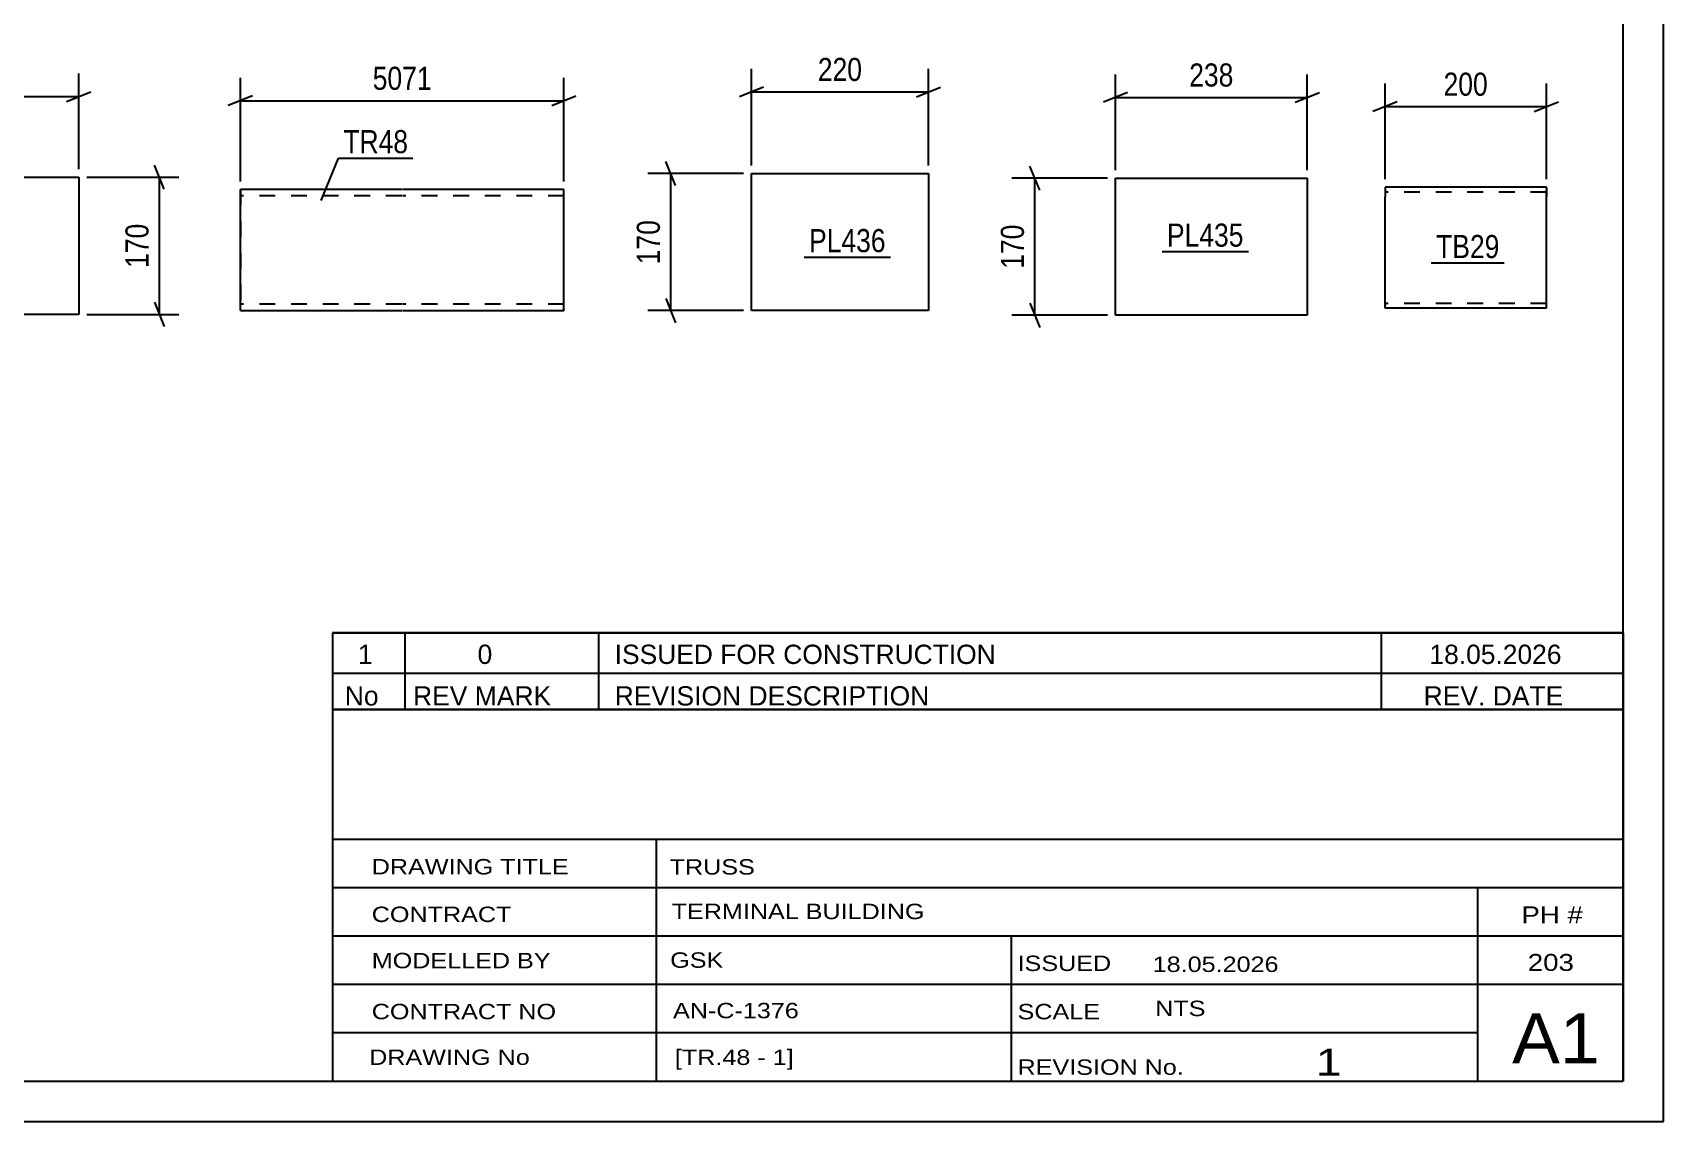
# Model space of a CAD drawing. Header units: millimetres. Extents: x 0 to 420, y 0 to 297.
# Drawn here: x 217.8 to 420, y 0 to 135 of the extents above; entities that cross this region are included whole.
import ezdxf

# ---------------------------------------------------------------- set-up
doc = ezdxf.new("R2010")
doc.units = ezdxf.units.MM
doc.linetypes.add('DXK_LINE_DOT2', pattern=[3.9198, 1.9599, -1.9599])
doc.styles.add('Arial Narrow', font='ARIALN.TTF', dxfattribs={"height": 0.2})

# ---------------------------------------------------------------- blocks, each defined once
blk = doc.blocks.new('Unknown-283123493-1133')
at = {"color": 5, "linetype": 'Continuous'}
for p, q in [((420, 0), (420, 297)), ((415, 5), (415, 292)), ((5, 5), (415, 5)), ((0, 0), (420, 0))]:
    blk.add_line(p, q, dxfattribs=at)
blk = doc.blocks.new('Part-283123493-10435 - 10424')
at = {"color": 2, "linetype": 'Continuous'}
for p, q in [((243.6, 100.51), (243.6, 115.51)), ((243.6, 115.51), (243.6, 115.51)), ((263.6, 115.51), (243.6, 115.51)), ((283.7, 115.51), (263.7, 115.51)), ((283.7, 100.51), (283.7, 115.51)), ((243.6, 100.51), (243.6, 100.51)), ((243.6, 100.51), (263.6, 100.51)), ((263.7, 100.51), (283.7, 100.51))]:
    blk.add_line(p, q, dxfattribs=at)
at = {"color": 7, "linetype": 'DXK_LINE_DOT2'}
for p, q in [((243.6, 115.51), (243.6, 100.51)), ((263.6, 114.71), (243.6, 114.71)), ((283.7, 114.71), (263.7, 114.71)), ((263.6, 101.31), (243.6, 101.31)), ((283.7, 101.31), (263.7, 101.31)), ((283.7, 100.63), (283.7, 100.51))]:
    blk.add_line(p, q, dxfattribs=at)
blk = doc.blocks.new('Part-283123493-10092 - 10088')
at = {"color": 2, "linetype": 'Continuous'}
for p, q in [((183.46, 100.03), (183.46, 117.03)), ((183.46, 117.03), (203.46, 117.03)), ((203.56, 117.03), (223.56, 117.03)), ((223.56, 117.03), (223.56, 100.03)), ((203.46, 100.03), (183.46, 100.03)), ((223.56, 100.03), (203.56, 100.03))]:
    blk.add_line(p, q, dxfattribs=at)
blk = doc.blocks.new('Part-283123493-10155 - 10151')
at = {"color": 2, "linetype": 'Continuous'}
for p, q in [((352.08, 99.92), (352.08, 116.92)), ((352.08, 116.92), (375.85, 116.92)), ((375.85, 116.92), (375.85, 99.92)), ((375.85, 99.92), (352.08, 99.92))]:
    blk.add_line(p, q, dxfattribs=at)
blk = doc.blocks.new('Part-283123493-10186 - 10182')
at = {"color": 2, "linetype": 'Continuous'}
for p, q in [((306.95, 100.49), (306.95, 117.49)), ((306.95, 117.49), (328.9, 117.49)), ((328.9, 117.49), (328.9, 100.49)), ((328.9, 100.49), (306.95, 100.49))]:
    blk.add_line(p, q, dxfattribs=at)
blk = doc.blocks.new('Part-283123493-10218 - 10213')
at = {"color": 2, "linetype": 'Continuous'}
for p, q in [((385.49, 115.78), (385.49, 114.58)), ((405.49, 115.78), (385.49, 115.78)), ((405.49, 115.69), (405.49, 115.78)), ((405.49, 115.69), (405.49, 114.58)), ((385.49, 101.52), (385.49, 114.58)), ((405.49, 100.78), (405.49, 114.58)), ((385.49, 100.87), (385.49, 101.52)), ((385.49, 100.78), (385.49, 100.87)), ((405.49, 100.78), (385.49, 100.78))]:
    blk.add_line(p, q, dxfattribs=at)
at = {"color": 7, "linetype": 'DXK_LINE_DOT2'}
for p, q in [((405.49, 114.58), (405.49, 115.43)), ((405.49, 115.18), (385.49, 115.18)), ((385.49, 101.52), (385.49, 101.13)), ((385.49, 101.38), (385.49, 101.42)), ((405.49, 101.38), (385.49, 101.38)), ((405.49, 101.38), (405.49, 101.42)), ((385.49, 100.78), (385.49, 100.78))]:
    blk.add_line(p, q, dxfattribs=at)
blk = doc.blocks.new('StraightDimension-283123493-10438 - 10424')
at = {"color": 7, "linetype": 'Continuous'}
for p, q in [((243.6, 116.51), (243.6, 129.36)), ((283.7, 116.51), (283.7, 129.36)), ((245.1, 127.11), (242.1, 125.91)), ((243.6, 126.51), (283.7, 126.51)), ((282.2, 125.91), (285.2, 127.11))]:
    blk.add_line(p, q, dxfattribs=at)
at = {"color": 0}
blk.add_wipeout([(267.91, 127.26), (267.91, 131.46), (259.4, 131.46), (259.4, 127.26)], dxfattribs=at)
at = {"color": 3, "style": 'Arial Narrow'}
blk.add_text('5071', height=2.863, dxfattribs=at).set_placement((260, 127.86))
blk = doc.blocks.new('StraightDimension-283123493-10095 - 10088')
at = {"color": 7, "linetype": 'Continuous'}
for p, q in [((234.16, 115.53), (232.96, 118.53)), ((224.56, 117.03), (235.96, 117.03)), ((233.56, 100.03), (233.56, 117.03)), ((232.96, 101.53), (234.16, 98.53)), ((224.56, 100.03), (235.96, 100.03))]:
    blk.add_line(p, q, dxfattribs=at)
at = {"color": 0}
blk.add_wipeout([(232.81, 111.87), (228.61, 111.87), (228.61, 105.19), (232.81, 105.19)], dxfattribs=at)
at = {"color": 3, "style": 'Arial Narrow'}
blk.add_text('170', height=2.863, rotation=90.0002, dxfattribs=at).set_placement((232.21, 105.79))
blk = doc.blocks.new('StraightDimension-283123493-10106 - 10088')
at = {"color": 7, "linetype": 'Continuous'}
for p, q in [((183.46, 118.03), (183.46, 129.88)), ((223.56, 118.03), (223.56, 129.88)), ((184.96, 127.63), (181.96, 126.43)), ((222.06, 126.43), (225.06, 127.63)), ((183.46, 127.03), (223.56, 127.03))]:
    blk.add_line(p, q, dxfattribs=at)
at = {"color": 0}
blk.add_wipeout([(206.85, 127.78), (206.85, 131.98), (200.17, 131.98), (200.17, 127.78)], dxfattribs=at)
at = {"color": 3, "style": 'Arial Narrow'}
blk.add_text('401', height=2.863, dxfattribs=at).set_placement((200.77, 128.38))
blk = doc.blocks.new('StraightDimension-283123493-10157 - 10151')
at = {"color": 7, "linetype": 'Continuous'}
for p, q in [((352.08, 117.92), (352.08, 129.77)), ((375.85, 117.92), (375.85, 129.77)), ((353.58, 127.52), (350.58, 126.32)), ((374.35, 126.32), (377.35, 127.52)), ((352.08, 126.92), (375.85, 126.92))]:
    blk.add_line(p, q, dxfattribs=at)
at = {"color": 0}
blk.add_wipeout([(367.31, 127.67), (367.31, 131.87), (360.62, 131.87), (360.62, 127.67)], dxfattribs=at)
at = {"color": 3, "style": 'Arial Narrow'}
blk.add_text('238', height=2.863, dxfattribs=at).set_placement((361.22, 128.27))
blk = doc.blocks.new('StraightDimension-283123493-10168 - 10151')
at = {"color": 7, "linetype": 'Continuous'}
for p, q in [((342.68, 115.42), (341.48, 118.42)), ((351.08, 116.92), (339.23, 116.92)), ((342.08, 99.92), (342.08, 116.92)), ((341.48, 101.42), (342.68, 98.42)), ((351.08, 99.92), (339.23, 99.92))]:
    blk.add_line(p, q, dxfattribs=at)
at = {"color": 0}
blk.add_wipeout([(341.33, 111.76), (337.13, 111.76), (337.13, 105.08), (341.33, 105.08)], dxfattribs=at)
at = {"color": 3, "style": 'Arial Narrow'}
blk.add_text('170', height=2.863, rotation=90.0002, dxfattribs=at).set_placement((340.73, 105.68))
blk = doc.blocks.new('StraightDimension-283123493-10188 - 10182')
at = {"color": 7, "linetype": 'Continuous'}
for p, q in [((305.95, 117.49), (294.1, 117.49)), ((297.55, 115.99), (296.35, 118.99)), ((296.95, 100.49), (296.95, 117.49)), ((296.35, 101.99), (297.55, 98.99)), ((305.95, 100.49), (294.1, 100.49))]:
    blk.add_line(p, q, dxfattribs=at)
at = {"color": 0}
blk.add_wipeout([(296.2, 112.33), (292, 112.33), (292, 105.64), (296.2, 105.64)], dxfattribs=at)
at = {"color": 3, "style": 'Arial Narrow'}
blk.add_text('170', height=2.863, rotation=90.0002, dxfattribs=at).set_placement((295.6, 106.24))
blk = doc.blocks.new('StraightDimension-283123493-10199 - 10182')
at = {"color": 7, "linetype": 'Continuous'}
for p, q in [((306.95, 118.49), (306.95, 130.46)), ((328.9, 118.49), (328.9, 130.46)), ((308.45, 128.21), (305.45, 127.01)), ((306.95, 127.61), (328.9, 127.61)), ((327.4, 127.01), (330.4, 128.21))]:
    blk.add_line(p, q, dxfattribs=at)
at = {"color": 0}
blk.add_wipeout([(321.26, 128.36), (321.26, 132.56), (314.58, 132.56), (314.58, 128.36)], dxfattribs=at)
at = {"color": 3, "style": 'Arial Narrow'}
blk.add_text('220', height=2.863, dxfattribs=at).set_placement((315.18, 128.96))
blk = doc.blocks.new('StraightDimension-283123493-10220 - 10213')
at = {"color": 7, "linetype": 'Continuous'}
for p, q in [((385.49, 116.78), (385.49, 128.63)), ((405.49, 116.78), (405.49, 128.63)), ((386.99, 126.38), (383.99, 125.18)), ((385.49, 125.78), (405.49, 125.78)), ((403.99, 125.18), (406.99, 126.38))]:
    blk.add_line(p, q, dxfattribs=at)
at = {"color": 0}
blk.add_wipeout([(398.83, 126.53), (398.83, 130.73), (392.15, 130.73), (392.15, 126.53)], dxfattribs=at)
at = {"color": 3, "style": 'Arial Narrow'}
blk.add_text('200', height=2.863, dxfattribs=at).set_placement((392.75, 127.13))
blk = doc.blocks.new('Mark-283123493-10431 - 10424')
at = {"color": 0}
blk.add_wipeout([(264.39, 120.01), (264.39, 123.01), (256.36, 123.01), (256.36, 120.01)], dxfattribs=at)
blk.add_wipeout([(264.39, 120.01), (264.39, 123.01), (256.36, 123.01), (256.36, 120.01)], dxfattribs=at)
at = {"color": 30, "linetype": 'Continuous'}
for p, q in [((253.61, 114.13), (255.76, 119.41)), ((255.76, 119.41), (264.99, 119.41))]:
    blk.add_line(p, q, dxfattribs=at)
at = {"color": 3, "style": 'Arial Narrow'}
blk.add_text('TR48', height=2.863, dxfattribs=at).set_placement((256.36, 120.01))
blk = doc.blocks.new('Unknown-283123493-16570')
at = {"color": 7, "linetype": 'Continuous'}
for p, q in [((255, 51.05), (255, 5)), ((255, 51.05), (415, 51.05)), ((415, 51), (415, 5)), ((255, 35), (415, 35)), ((295.14, 35), (295.14, 5)), ((255, 29), (415, 29)), ((397, 5.05), (397, 29.05)), ((255, 23), (415, 23)), ((339.14, 23), (339.14, 5)), ((255, 17), (415, 17)), ((255, 11), (397, 11)), ((255, 5), (415, 5))]:
    blk.add_line(p, q, dxfattribs=at)
at = {"color": 7, "style": 'Arial Narrow'}
for s, height, width, p in [('DRAWING TITLE', 1.9089, 1.425378, (259.88, 30.61)), ('TRUSS', 1.909, 1.425378, (296.81, 30.59)), ('CONTRACT', 1.909, 1.425378, (259.88, 24.71)), ('TERMINAL BUILDING', 1.9089, 1.425378, (297.06, 25.07)), ('MODELLED BY', 1.9089, 1.425378, (259.88, 18.98)), ('GSK', 1.909, 1.425378, (296.88, 19.04)), ('ISSUED', 1.909, 1.425378, (339.94, 18.64)), ('18.05.2026', 1.909, 1.425378, (356.69, 18.52)), ('CONTRACT NO', 1.9089, 1.425378, (259.88, 12.66)), ('AN-C-1376', 1.909, 1.425378, (297.23, 12.78)), ('SCALE', 1.909, 1.425378, (339.94, 12.65)), ('A1', 6.204, 1.25, (401.24, 7.2)), ('DRAWING No', 1.909, 1.425378, (259.56, 7)), ('[TR.48 - 1]', 1.9089, 1.425378, (297.46, 6.99)), ('1', 3.34, 1.5, (376.91, 5.68)), ('REVISION No.', 1.9089, 1.425378, (339.94, 5.77))]:
    blk.add_text(s, height=height, dxfattribs=dict(at, width=width)).set_placement(p)
at = {"color": 7, "linetype": 'Continuous', "style": 'Arial Narrow'}
for s, height, width, p in [('PH #', 2.1, 1.42538, (402.4, 24.55)), ('203', 2.1, 1.42538, (403.19, 18.65)), ('NTS', 1.909, 1.425378, (357, 13.05))]:
    blk.add_text(s, height=height, dxfattribs=dict(at, width=width)).set_placement(p)
blk = doc.blocks.new('Unknown-283123493-16571')
at = {"color": 7, "linetype": 'Continuous'}
for p, q in [((255, 60.55), (415, 60.55)), ((415, 60.55), (255, 60.55)), ((255, 60.55), (255, 55.55)), ((264, 60.55), (264, 55.55)), ((288, 60.55), (288, 55.55)), ((385, 60.55), (385, 55.55)), ((415, 60.55), (415, 55.55)), ((255, 55.55), (415, 55.55)), ((255, 55.55), (255, 51.05)), ((255, 55.55), (415, 55.55)), ((264, 55.55), (264, 51.05)), ((288, 55.55), (288, 51.05)), ((385, 55.55), (385, 51.05)), ((415, 55.55), (415, 51.05)), ((415, 51.05), (255, 51.05))]:
    blk.add_line(p, q, dxfattribs=at)
at = {"color": 7, "linetype": 'Continuous', "style": 'Arial Narrow'}
for s, height, width, p in [('1', 2.39, 1.196471, (258.16, 56.7)), ('0', 2.39, 1.196471, (273, 56.7)), ('ISSUED FOR CONSTRUCTION', 2.3861, 1.196471, (290, 56.7)), ('18.05.2026', 2.386, 1.196471, (391, 56.7)), ('No', 2.386, 1.2, (256.54, 51.55)), ('REV MARK', 2.386, 1.2, (265, 51.55)), ('REVISION DESCRIPTION', 2.3861, 1.2, (290, 51.55)), ('REV. DATE', 2.386, 1.2, (390.28, 51.55))]:
    blk.add_text(s, height=height, dxfattribs=dict(at, width=width)).set_placement(p)
blk = doc.blocks.new('Mark-283123493-10153 - 10151')
at = {"color": 0}
blk.add_wipeout([(367.97, 108.42), (367.97, 111.42), (358.46, 111.42), (358.46, 108.42)], dxfattribs=at)
blk.add_wipeout([(367.97, 108.42), (367.97, 111.42), (358.46, 111.42), (358.46, 108.42)], dxfattribs=at)
at = {"color": 30, "linetype": 'Continuous'}
blk.add_line((357.86, 107.82), (368.57, 107.82), dxfattribs=at)
at = {"color": 3, "style": 'Arial Narrow'}
blk.add_text('PL435', height=2.863, dxfattribs=at).set_placement((358.46, 108.42))
blk = doc.blocks.new('Mark-283123493-10184 - 10182')
at = {"color": 0}
blk.add_wipeout([(323.59, 107.74), (323.59, 110.74), (314.09, 110.74), (314.09, 107.74)], dxfattribs=at)
blk.add_wipeout([(323.59, 107.74), (323.59, 110.74), (314.09, 110.74), (314.09, 107.74)], dxfattribs=at)
at = {"color": 30, "linetype": 'Continuous'}
blk.add_line((313.49, 107.14), (324.19, 107.14), dxfattribs=at)
at = {"color": 3, "style": 'Arial Narrow'}
blk.add_text('PL436', height=2.863, dxfattribs=at).set_placement((314.09, 107.74))
blk = doc.blocks.new('Mark-283123493-10216 - 10213')
at = {"color": 0}
blk.add_wipeout([(399.68, 107.01), (399.68, 110.01), (391.83, 110.01), (391.83, 107.01)], dxfattribs=at)
blk.add_wipeout([(399.68, 107.01), (399.68, 110.01), (391.83, 110.01), (391.83, 107.01)], dxfattribs=at)
at = {"color": 30, "linetype": 'Continuous'}
blk.add_line((391.23, 106.41), (400.28, 106.41), dxfattribs=at)
at = {"color": 3, "style": 'Arial Narrow'}
blk.add_text('TB29', height=2.863, dxfattribs=at).set_placement((391.83, 107.01))

msp = doc.modelspace()

# ---------------------------------------------------------------- block references
for name in ['Unknown-283123493-1133', 'Part-283123493-10186 - 10182', 'Part-283123493-10092 - 10088', 'Part-283123493-10435 - 10424', 'Part-283123493-10155 - 10151', 'Part-283123493-10218 - 10213', 'Unknown-283123493-16571', 'Unknown-283123493-16570']:
    msp.add_blockref(name, (0, 0))

# ---------------------------------------------------------------- next in the draw order: block references
for name in ['StraightDimension-283123493-10438 - 10424', 'StraightDimension-283123493-10157 - 10151', 'StraightDimension-283123493-10220 - 10213', 'StraightDimension-283123493-10095 - 10088', 'StraightDimension-283123493-10188 - 10182', 'Mark-283123493-10153 - 10151', 'Mark-283123493-10184 - 10182', 'Mark-283123493-10216 - 10213']:
    msp.add_blockref(name, (0, 0))

# ---------------------------------------------------------------- next in the draw order: block references
for name in ['StraightDimension-283123493-10106 - 10088', 'StraightDimension-283123493-10199 - 10182', 'Mark-283123493-10431 - 10424', 'StraightDimension-283123493-10168 - 10151']:
    msp.add_blockref(name, (0, 0))

doc.saveas('drawing.dxf')
